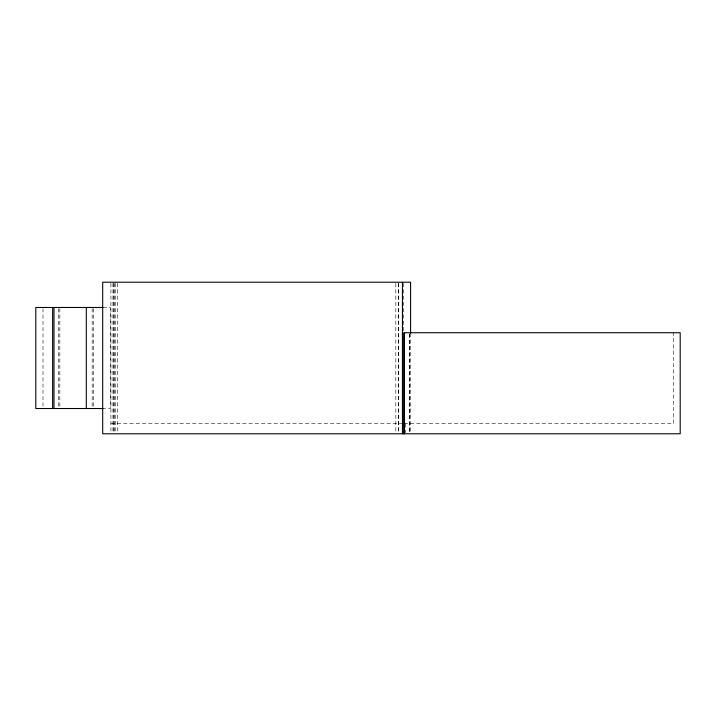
<?xml version="1.0" encoding="UTF-8"?>
<svg xmlns="http://www.w3.org/2000/svg" width="716" height="716" viewBox="0 0 716 716"><rect width="100%" height="100%" fill="white"/><g stroke="black" fill="none" stroke-linecap="round" stroke-linejoin="round"><path stroke-width="0.54" stroke-dasharray="3.58 2.69" d="M103.149 307.477L110.353 307.477L110.353 408.523L103.149 408.523M110.926 423.675L403.726 423.675M404.137 423.675L673.461 423.675L673.461 332.743M410.59 333.486L410.59 432.67M409.418 333.853L409.418 432.67M409.301 333.844L409.301 432.777M405.578 423.675L405.578 432.777M403.726 283.33L403.726 331.231M398.588 283.33L398.588 432.777M398.463 283.33L398.463 432.777M395.832 283.33L395.832 432.777M117.451 283.33L117.451 432.777M115.016 283.33L115.016 432.777M114.945 283.33L114.945 432.777M113.164 283.33L113.164 432.777M113.065 283.33L113.065 432.777M110.926 283.33L110.926 432.777M93.51 308.587L93.51 407.413M92.167 308.587L92.167 408.523M59.84 308.587L59.84 407.413M58.488 308.587L58.488 407.413M42.996 308.587L42.996 407.413"/><path stroke-width="1.07" d="M103.149 307.477L35.8 307.477L35.8 408.523L103.149 408.523M410.59 333.486L410.59 282.22L102.683 282.22L102.683 433.78L680.2 433.78L680.2 332.743L404.012 332.743L404.012 433.78M404.137 332.743L404.137 433.78M402.446 282.22L402.446 433.78M86.314 307.477L86.314 408.523M53.986 307.477L53.986 408.523M52.635 307.477L52.635 408.523"/></g></svg>
